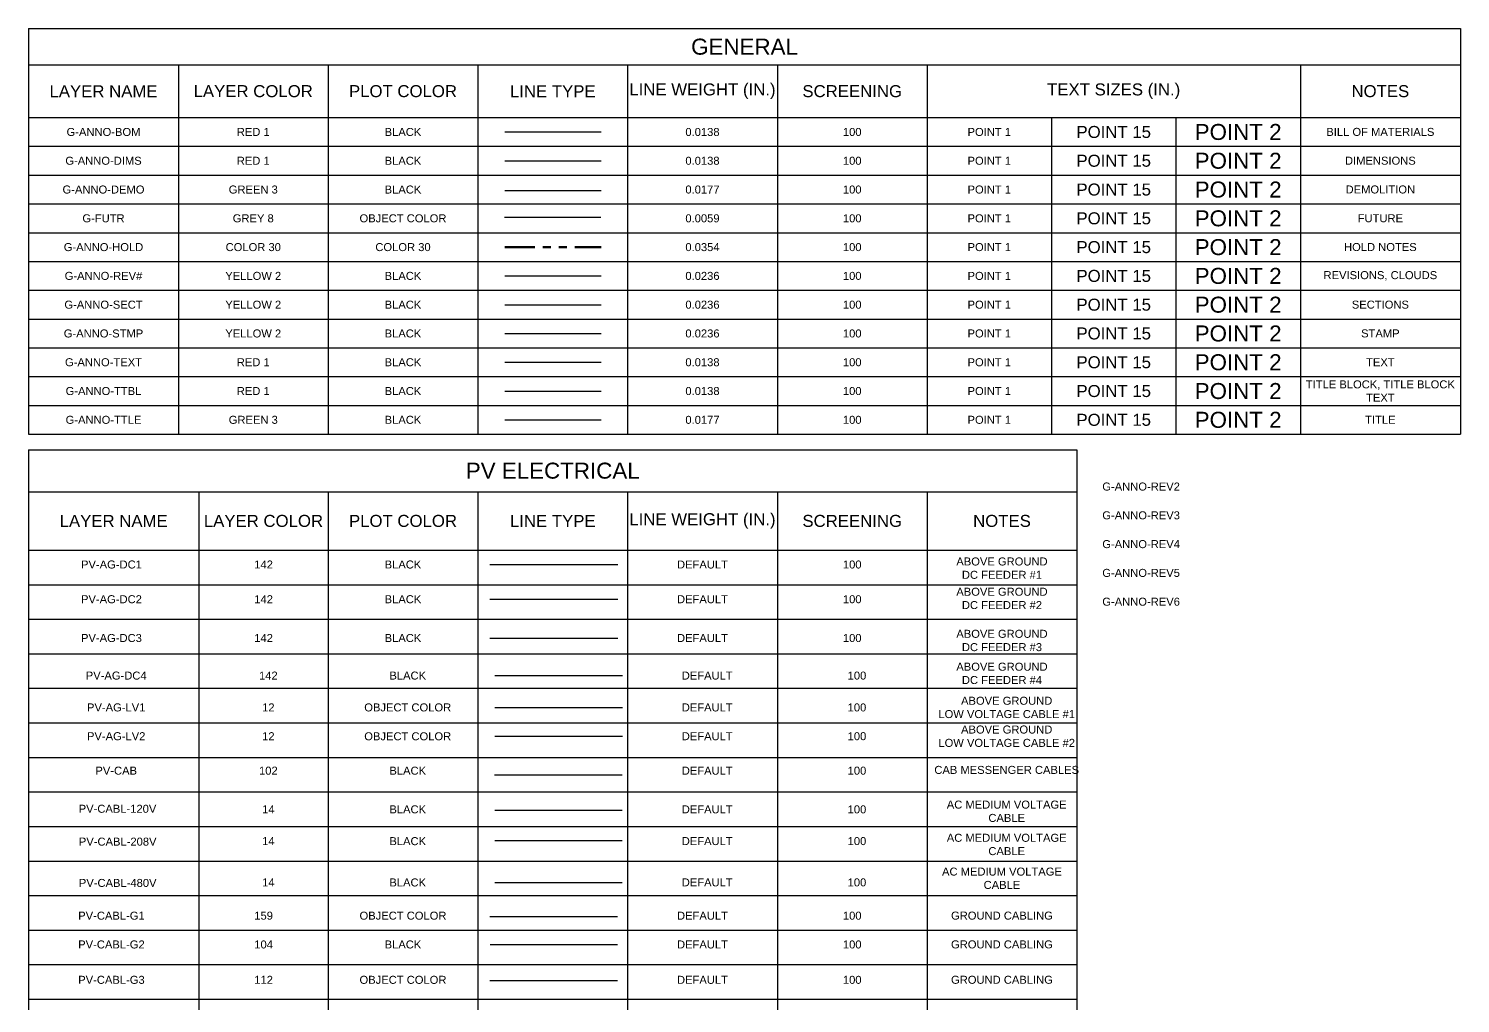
# Model space of a CAD drawing. Header units: feet. Extents: x -1012 to 2720, y -48 to 612.
# Drawn here: x -17.9 to 0, y -12.19 to 0 of the extents above; entities that cross this region are included whole.
import ezdxf
from ezdxf.enums import TextEntityAlignment as Align
from ezdxf.lldxf.tags import DXFTag

# ---------------------------------------------------------------- set-up
doc = ezdxf.new("R2010")
doc.units = ezdxf.units.FT
doc.header["$MEASUREMENT"] = 0
doc.linetypes.add('PHANTOM2', pattern=[1.25, 0.625, -0.125, 0.125, -0.125, 0.125, -0.125])
doc.linetypes.add('PHANTOM4', pattern=[0.6875, 0.3125, 0.0625, -0.0625, 0.0625, -0.0625, 0.0625, -0.0625])
for name, color, linetype in [('G-ANNO-BOM', 1, 'Continuous'), ('G-ANNO-DEMO', 3, 'Continuous'), ('G-ANNO-DIMS', 1, 'Continuous'), ('G-ANNO-REV1', 2, 'Continuous'), ('G-ANNO-REV2', 2, 'Continuous'), ('G-ANNO-REV3', 2, 'Continuous'), ('G-ANNO-REV4', 2, 'Continuous'), ('G-ANNO-REV5', 2, 'Continuous'), ('G-ANNO-REV6', 2, 'Continuous'), ('G-ANNO-SECT', 2, 'Continuous'), ('G-ANNO-STMP', 2, 'Continuous'), ('G-ANNO-TEXT', 1, 'Continuous'), ('G-ANNO-TTBL', 1, 'Continuous'), ('G-ANNO-TTLE', 3, 'Continuous'), ('G-FUTR', 8, 'Continuous'), ('PV-AG-DC1', 142, 'DC1'), ('PV-AG-DC2', 142, 'AGDC2'), ('PV-AG-DC3', 142, 'AGDC3'), ('PV-AG-DC4', 142, 'AGDC4'), ('PV-AG-LV1', 12, 'AGLV1'), ('PV-AG-LV2', 12, 'AGLV2'), ('PV-CAB', 102, 'CAB'), ('PV-CABL-120V', 14, '120V'), ('PV-CABL-208V', 14, '208V'), ('PV-CABL-480V', 14, '480V'), ('PV-CABL-G1', 159, 'G1'), ('PV-CABL-G2', 104, 'G2'), ('PV-CABL-G3', 112, 'G3'), ('PV-MESS-CABL', 102, 'MESSENGER')]:
    doc.layers.add(name, color=color, linetype=linetype)
doc.layers.add('G-ANNO-HOLD', color=30, linetype='PHANTOM4', lineweight=90)
doc.styles.add('NEI-A', font='arial.ttf')
tags = doc.linetypes.add('120V', pattern='A,0.176989,-0.050727,["120V",NEI-A,S=0.1,R=0,X=0,Y=-0.05],-0.379482,0.176989', length=0.784187).pattern_tags.tags
tags[6] = DXFTag(74, 10)
tags = doc.linetypes.add('208V', pattern='A,0.176989,-0.050727,["208V",NEI-A,S=0.1,R=0,X=0,Y=-0.05],-0.379482,0.176989', length=0.784187).pattern_tags.tags
tags[6] = DXFTag(74, 10)
tags = doc.linetypes.add('480V', pattern='A,0.176989,-0.050727,["480V",NEI-A,S=0.1,R=0,X=0,Y=-0.05],-0.379482,0.176989', length=0.784187).pattern_tags.tags
tags[6] = DXFTag(74, 10)
tags = doc.linetypes.add('AGDC2', pattern='A,0.176989,-0.035266,["DC2",NEI-A,S=0.1,R=0,X=0,Y=-0.05],-0.314734,0.176989', length=0.703978).pattern_tags.tags
tags[6] = DXFTag(74, 10)
tags = doc.linetypes.add('AGDC3', pattern='A,0.176989,-0.035266,["DC3",NEI-A,S=0.1,R=0,X=0,Y=-0.05],-0.314734,0.176989', length=0.703978).pattern_tags.tags
tags[6] = DXFTag(74, 10)
tags = doc.linetypes.add('AGDC4', pattern='A,0.176989,-0.035266,["DC4",NEI-A,S=0.1,R=0,X=0,Y=-0.05],-0.314734,0.176989', length=0.703978).pattern_tags.tags
tags[6] = DXFTag(74, 10)
tags = doc.linetypes.add('AGLV1', pattern='A,0.176989,-0.050716,["LV1",NEI-A,S=0.1,R=0,X=0,Y=-0.05],-0.299284,0.176989', length=0.703978).pattern_tags.tags
tags[6] = DXFTag(74, 10)
tags = doc.linetypes.add('AGLV2', pattern='A,0.176989,-0.050716,["LV2",NEI-A,S=0.1,R=0,X=0,Y=-0.05],-0.299284,0.176989', length=0.703978).pattern_tags.tags
tags[6] = DXFTag(74, 10)
tags = doc.linetypes.add('CAB', pattern='A,0.176989,-0.031378,["CAB",NEI-A,S=0.1,R=0,X=0,Y=-0.05],-0.318622,0.176989', length=0.703978).pattern_tags.tags
tags[6] = DXFTag(74, 10)
tags = doc.linetypes.add('DC1', pattern='A,0.176989,-0.035266,["DC1",NEI-A,S=0.1,R=0,X=0,Y=-0.05],-0.314734,0.176989', length=0.703978).pattern_tags.tags
tags[6] = DXFTag(74, 10)
tags = doc.linetypes.add('G1', pattern='A,0.176989,-0.056821,["G1",NEI-A,S=0.1,R=0,X=0,Y=-0.05],-0.243179,0.176989', length=0.653978).pattern_tags.tags
tags[6] = DXFTag(74, 10)
tags = doc.linetypes.add('G2', pattern='A,0.176989,-0.056821,["G2",NEI-A,S=0.1,R=0,X=0,Y=-0.05],-0.243179,0.176989', length=0.653978).pattern_tags.tags
tags[6] = DXFTag(74, 10)
tags = doc.linetypes.add('G3', pattern='A,0.176989,-0.056821,["G3",NEI-A,S=0.1,R=0,X=0,Y=-0.05],-0.243179,0.176989', length=0.653978).pattern_tags.tags
tags[6] = DXFTag(74, 10)
tags = doc.linetypes.add('MESSENGER', pattern='A,0.176989,-0.031547,["MESS",NEI-A,S=0.1,R=0,X=0,Y=-0.05],-0.429956,0.176989', length=0.815481).pattern_tags.tags
tags[6] = DXFTag(74, 10)

# ---------------------------------------------------------------- blocks, each defined once
blk = doc.blocks.new('*T5')
at = {"color": 0, "linetype": 'ByBlock', "lineweight": -2, "transparency": 16777216}
for p, q in [((0, 0), (13.101, 0)), ((0, 0), (0, -43.152)), ((13.101, 0), (13.101, -43.152)), ((0, -0.525), (13.101, -0.525)), ((2.127, -0.525), (2.127, -43.152)), ((3.743, -0.525), (3.743, -43.152)), ((5.615, -0.525), (5.615, -43.152)), ((7.486, -0.525), (7.486, -43.152)), ((9.358, -0.525), (9.358, -43.152)), ((11.23, -0.525), (11.23, -43.152)), ((0, -1.256), (13.101, -1.256)), ((0, -1.688), (13.101, -1.688)), ((0, -2.12), (13.101, -2.12)), ((0, -2.552), (13.101, -2.552)), ((0, -2.984), (13.101, -2.984)), ((0, -3.416), (13.101, -3.416)), ((0, -3.848), (13.101, -3.848)), ((0, -4.28), (13.101, -4.28)), ((0, -4.712), (13.101, -4.712)), ((0, -5.144), (13.101, -5.144)), ((0, -5.575), (13.101, -5.575)), ((0, -6.007), (13.101, -6.007)), ((0, -6.439), (13.101, -6.439)), ((0, -6.871), (13.101, -6.871)), ((0, -7.303), (13.101, -7.303)), ((0, -7.735), (13.101, -7.735)), ((0, -8.167), (13.101, -8.167)), ((0, -8.599), (13.101, -8.599)), ((0, -9.031), (13.101, -9.031)), ((0, -9.463), (13.101, -9.463)), ((0, -9.895), (13.101, -9.895)), ((0, -10.327), (13.101, -10.327)), ((0, -10.758), (13.101, -10.758)), ((0, -11.19), (13.101, -11.19)), ((0, -11.622), (13.101, -11.622)), ((0, -12.054), (13.101, -12.054)), ((0, -12.486), (13.101, -12.486)), ((0, -12.918), (13.101, -12.918)), ((0, -13.35), (13.101, -13.35)), ((0, -13.782), (13.101, -13.782)), ((0, -14.214), (13.101, -14.214)), ((0, -14.646), (13.101, -14.646)), ((0, -15.078), (13.101, -15.078)), ((0, -15.51), (13.101, -15.51)), ((0, -15.941), (13.101, -15.941)), ((0, -16.373), (13.101, -16.373)), ((0, -16.805), (13.101, -16.805)), ((0, -17.237), (13.101, -17.237)), ((0, -17.669), (13.101, -17.669)), ((0, -18.101), (13.101, -18.101)), ((0, -18.533), (13.101, -18.533)), ((0, -18.965), (13.101, -18.965)), ((0, -19.397), (13.101, -19.397)), ((0, -19.829), (13.101, -19.829)), ((0, -20.261), (13.101, -20.261)), ((0, -20.693), (13.101, -20.693)), ((0, -21.125), (13.101, -21.125)), ((0, -21.556), (13.101, -21.556)), ((0, -21.988), (13.101, -21.988)), ((0, -22.42), (13.101, -22.42)), ((0, -22.852), (13.101, -22.852)), ((0, -23.284), (13.101, -23.284)), ((0, -23.716), (13.101, -23.716)), ((0, -24.148), (13.101, -24.148)), ((0, -24.58), (13.101, -24.58)), ((0, -25.012), (13.101, -25.012)), ((0, -25.444), (13.101, -25.444)), ((0, -25.876), (13.101, -25.876)), ((0, -26.308), (13.101, -26.308)), ((0, -26.739), (13.101, -26.739)), ((0, -27.171), (13.101, -27.171)), ((0, -27.603), (13.101, -27.603)), ((0, -28.035), (13.101, -28.035)), ((0, -28.467), (13.101, -28.467)), ((0, -28.899), (13.101, -28.899)), ((0, -29.331), (13.101, -29.331)), ((0, -29.763), (13.101, -29.763)), ((0, -30.195), (13.101, -30.195)), ((0, -30.627), (13.101, -30.627)), ((0, -31.059), (13.101, -31.059)), ((0, -31.491), (13.101, -31.491)), ((0, -31.923), (13.101, -31.923)), ((0, -32.354), (13.101, -32.354)), ((0, -32.786), (13.101, -32.786)), ((0, -33.218), (13.101, -33.218)), ((0, -33.65), (13.101, -33.65)), ((0, -34.082), (13.101, -34.082)), ((0, -34.514), (13.101, -34.514)), ((0, -34.946), (13.101, -34.946)), ((0, -35.378), (13.101, -35.378)), ((0, -35.81), (13.101, -35.81)), ((0, -36.242), (13.101, -36.242)), ((0, -36.674), (13.101, -36.674)), ((0, -37.106), (13.101, -37.106)), ((0, -37.537), (13.101, -37.537)), ((0, -37.969), (13.101, -37.969)), ((0, -38.401), (13.101, -38.401)), ((0, -38.833), (13.101, -38.833)), ((0, -39.265), (13.101, -39.265)), ((0, -39.697), (13.101, -39.697)), ((0, -40.129), (13.101, -40.129)), ((0, -40.561), (13.101, -40.561)), ((0, -40.993), (13.101, -40.993)), ((0, -41.425), (13.101, -41.425)), ((0, -41.857), (13.101, -41.857)), ((0, -42.289), (13.101, -42.289)), ((0, -42.72), (13.101, -42.72)), ((0, -43.152), (13.101, -43.152))]:
    blk.add_line(p, q, dxfattribs=at)
at = {"color": 0, "transparency": 16777216, "attachment_point": 5, "style": 'NEI-A'}
for s, insert, char_height, width in [('PV ELECTRICAL', (6.551, -0.263), 0.2, 12.98132), ('LAYER NAME', (1.063, -0.891), 0.15, 2.00687), ('LAYER COLOR', (2.935, -0.891), 0.15, 1.49637), ('PLOT COLOR', (4.679, -0.891), 0.15, 1.75162), ('LINE TYPE', (6.551, -0.891), 0.15, 1.75162), ('LINE WEIGHT (IN.)', (8.422, -0.891), 0.15, 1.75162), ('SCREENING', (10.294, -0.891), 0.15, 1.75162), ('NOTES', (12.166, -0.891), 0.15, 1.75162)]:
    blk.add_mtext(s, dxfattribs=dict(at, insert=insert, char_height=char_height, width=width))
blk = doc.blocks.new('*T4')
at = {"color": 0, "linetype": 'ByBlock', "lineweight": -2, "transparency": 16777216}
for p, q in [((0, 0), (17.895, 0)), ((0, 0), (0, -5.072)), ((17.895, 0), (17.895, -5.072)), ((0, -0.453), (17.895, -0.453)), ((1.872, -0.453), (1.872, -5.072)), ((3.743, -0.453), (3.743, -5.072)), ((5.615, -0.453), (5.615, -5.072)), ((7.486, -0.453), (7.486, -5.072)), ((9.358, -0.453), (9.358, -5.072)), ((11.23, -0.453), (11.23, -5.072)), ((15.895, -0.453), (15.895, -5.072)), ((0, -1.112), (17.895, -1.112)), ((12.785, -1.112), (12.785, -5.072)), ((14.34, -1.112), (14.34, -5.072)), ((0, -1.472), (17.895, -1.472)), ((0, -1.832), (17.895, -1.832)), ((0, -2.192), (17.895, -2.192)), ((0, -2.552), (17.895, -2.552)), ((0, -2.912), (17.895, -2.912)), ((0, -3.272), (17.895, -3.272)), ((0, -3.632), (17.895, -3.632)), ((0, -3.992), (17.895, -3.992)), ((0, -4.352), (17.895, -4.352)), ((0, -4.712), (17.895, -4.712)), ((0, -5.072), (17.895, -5.072))]:
    blk.add_line(p, q, dxfattribs=at)
at = {"color": 0, "transparency": 16777216, "attachment_point": 5, "style": 'NEI-A'}
for s, insert, char_height, width in [('GENERAL', (8.948, -0.227), 0.2, 17.7751), ('LAYER NAME', (0.936, -0.783), 0.15, 1.75162), ('LAYER COLOR', (2.807, -0.783), 0.15, 1.75162), ('PLOT COLOR', (4.679, -0.783), 0.15, 1.75162), ('LINE TYPE', (6.551, -0.783), 0.15, 1.75162), ('LINE WEIGHT (IN.)', (8.422, -0.783), 0.15, 1.75162), ('SCREENING', (10.294, -0.783), 0.15, 1.75162), ('TEXT SIZES (IN.)', (13.562, -0.783), 0.15, 4.5454), ('NOTES', (16.895, -0.783), 0.15, 1.88)]:
    blk.add_mtext(s, dxfattribs=dict(at, insert=insert, char_height=char_height, width=width))

msp = doc.modelspace()

# ---------------------------------------------------------------- linework, layer by layer
msp.add_line((0, 0), (0, -3))
at = {"layer": 'G-ANNO-BOM'}
msp.add_line((-11.94179, -1.29239), (-10.73938, -1.29239), dxfattribs=at)
at = {"layer": 'G-ANNO-DEMO'}
msp.add_line((-11.94179, -2.02559), (-10.73938, -2.02559), dxfattribs=at)
at = {"layer": 'G-ANNO-DIMS'}
msp.add_line((-11.94179, -1.65239), (-10.73938, -1.65239), dxfattribs=at)
at = {"layer": 'G-ANNO-HOLD'}
msp.add_line((-11.94179, -2.73239), (-10.73938, -2.73239), dxfattribs=at)
at = {"layer": 'G-ANNO-REV1'}
msp.add_line((-11.94179, -3.09239), (-10.73938, -3.09239), dxfattribs=at)
at = {"layer": 'G-ANNO-SECT'}
msp.add_line((-11.94179, -3.45239), (-10.73938, -3.45239), dxfattribs=at)
at = {"layer": 'G-ANNO-STMP'}
msp.add_line((-11.94179, -3.81239), (-10.73938, -3.81239), dxfattribs=at)
at = {"layer": 'G-ANNO-TEXT'}
msp.add_line((-11.94179, -4.17239), (-10.73938, -4.17239), dxfattribs=at)
at = {"layer": 'G-ANNO-TTBL'}
msp.add_line((-11.94179, -4.53239), (-10.73938, -4.53239), dxfattribs=at)
msp.add_line((-11.94179, -4.53239), (-10.73938, -4.53239), dxfattribs=at)
at = {"layer": 'G-ANNO-TTLE'}
msp.add_line((-11.94179, -4.89239), (-10.73938, -4.89239), dxfattribs=at)
at = {"layer": 'G-FUTR'}
msp.add_line((-11.94565, -2.3562), (-10.74323, -2.3562), dxfattribs=at)
at = {"layer": 'PV-AG-DC1'}
msp.add_lwpolyline([(-12.12897, -6.70188), (-10.53209, -6.70188)], dxfattribs=at)
at = {"layer": 'PV-AG-DC2'}
msp.add_lwpolyline([(-12.12897, -7.13627), (-10.53209, -7.13627)], dxfattribs=at)
at = {"layer": 'PV-AG-DC3'}
msp.add_lwpolyline([(-12.12897, -7.62118), (-10.53209, -7.62118)], dxfattribs=at)
msp.add_lwpolyline([(-12.12897, -7.62118), (-10.53209, -7.62118)], dxfattribs=at)
at = {"layer": 'PV-AG-DC4'}
msp.add_lwpolyline([(-12.06971, -8.09112), (-10.47282, -8.09112)], dxfattribs=at)
at = {"layer": 'PV-AG-LV1'}
msp.add_lwpolyline([(-12.06971, -8.48929), (-10.47282, -8.48929)], dxfattribs=at)
at = {"layer": 'PV-AG-LV2'}
msp.add_lwpolyline([(-12.06971, -8.84929), (-10.47282, -8.84929)], dxfattribs=at)
at = {"layer": 'PV-CAB'}
msp.add_lwpolyline([(-12.07168, -9.33142), (-10.47842, -9.33142)], dxfattribs=at)
at = {"layer": 'PV-CABL-120V'}
msp.add_lwpolyline([(-12.06927, -9.774), (-10.4756, -9.774)], dxfattribs=at)
at = {"layer": 'PV-CABL-208V'}
msp.add_lwpolyline([(-12.06927, -10.15545), (-10.4756, -10.15545)], dxfattribs=at)
at = {"layer": 'PV-CABL-480V'}
msp.add_lwpolyline([(-12.06927, -10.67687), (-10.4756, -10.67687)], dxfattribs=at)
at = {"layer": 'PV-CABL-G1', "linetype": 'G1'}
msp.add_lwpolyline([(-12.12853, -11.10375), (-10.53487, -11.10375)], dxfattribs=at)
at = {"layer": 'PV-CABL-G2', "linetype": 'G2'}
msp.add_lwpolyline([(-12.12789, -11.4537), (-10.53487, -11.4537)], dxfattribs=at)
at = {"layer": 'PV-CABL-G3'}
msp.add_lwpolyline([(-12.12853, -11.90611), (-10.53487, -11.90611)], dxfattribs=at)

# ---------------------------------------------------------------- block references
for name, p in [('*T4', (-17.8951, 0)), ('*T5', (-17.8951, -5.26656))]:
    msp.add_blockref(name, p)

# ---------------------------------------------------------------- texts
at = {"layer": 'G-ANNO-BOM', "style": 'NEI-A'}
for s, height, p in [('G-ANNO-BOM', 0.1, (-16.95929, -1.29239)), ('RED 1', 0.1, (-15.08768, -1.29239)), ('BLACK', 0.1, (-13.21606, -1.29239)), ('0.0138', 0.1, (-9.47282, -1.29239)), ('100', 0.1, (-7.6012, -1.29239)), ('POINT 1', 0.1, (-5.88783, -1.29239)), ('POINT 15', 0.15, (-4.3327, -1.29239)), ('POINT 2', 0.2, (-2.77757, -1.29239))]:
    msp.add_text(s, height=height, dxfattribs=at).set_placement(p, align=Align.MIDDLE_CENTER)
at = {"layer": 'G-ANNO-BOM', "insert": (-1, -1.29239), "char_height": 0.1, "width": 2, "attachment_point": 5, "style": 'NEI-A'}
msp.add_mtext('BILL OF MATERIALS', dxfattribs=at)
at = {"layer": 'G-ANNO-DEMO', "style": 'NEI-A'}
for s, height, p in [('G-ANNO-DEMO', 0.1, (-16.95929, -2.01239)), ('GREEN 3', 0.1, (-15.08768, -2.01239)), ('BLACK', 0.1, (-13.21606, -2.01239)), ('0.0177', 0.1, (-9.47282, -2.01239)), ('100', 0.1, (-7.6012, -2.01239)), ('POINT 1', 0.1, (-5.88783, -2.01239)), ('POINT 15', 0.15, (-4.3327, -2.01239)), ('POINT 2', 0.2, (-2.77757, -2.01239))]:
    msp.add_text(s, height=height, dxfattribs=at).set_placement(p, align=Align.MIDDLE_CENTER)
at = {"layer": 'G-ANNO-DEMO', "insert": (-1, -2.01239), "char_height": 0.1, "width": 2, "attachment_point": 5, "style": 'NEI-A'}
msp.add_mtext('DEMOLITION', dxfattribs=at)
at = {"layer": 'G-ANNO-DIMS', "style": 'NEI-A'}
for s, height, p in [('G-ANNO-DIMS', 0.1, (-16.95929, -1.65239)), ('RED 1', 0.1, (-15.08768, -1.65239)), ('BLACK', 0.1, (-13.21606, -1.65239)), ('0.0138', 0.1, (-9.47282, -1.65239)), ('100', 0.1, (-7.6012, -1.65239)), ('POINT 1', 0.1, (-5.88783, -1.65239)), ('POINT 15', 0.15, (-4.3327, -1.65239)), ('POINT 2', 0.2, (-2.77757, -1.65239))]:
    msp.add_text(s, height=height, dxfattribs=at).set_placement(p, align=Align.MIDDLE_CENTER)
at = {"layer": 'G-ANNO-DIMS', "insert": (-1, -1.65239), "char_height": 0.1, "width": 2, "attachment_point": 5, "style": 'NEI-A'}
msp.add_mtext('DIMENSIONS', dxfattribs=at)
at = {"layer": 'G-ANNO-HOLD', "style": 'NEI-A'}
for s, height, p in [('G-ANNO-HOLD', 0.1, (-16.95929, -2.73239)), ('COLOR 30', 0.1, (-15.08768, -2.73239)), ('COLOR 30', 0.1, (-13.21606, -2.73239)), ('0.0354', 0.1, (-9.47282, -2.73239)), ('100', 0.1, (-7.6012, -2.73239)), ('POINT 1', 0.1, (-5.88783, -2.73239)), ('POINT 15', 0.15, (-4.3327, -2.73239)), ('POINT 2', 0.2, (-2.77757, -2.73239))]:
    msp.add_text(s, height=height, dxfattribs=at).set_placement(p, align=Align.MIDDLE_CENTER)
at = {"layer": 'G-ANNO-HOLD', "insert": (-1, -2.73239), "char_height": 0.1, "width": 2, "attachment_point": 5, "style": 'NEI-A'}
msp.add_mtext('HOLD NOTES', dxfattribs=at)
at = {"layer": 'G-ANNO-REV1', "style": 'NEI-A'}
for s, height, p in [('G-ANNO-REV#', 0.1, (-16.95929, -3.09239)), ('YELLOW 2', 0.1, (-15.08768, -3.09239)), ('BLACK', 0.1, (-13.21606, -3.09239)), ('0.0236', 0.1, (-9.47282, -3.09239)), ('100', 0.1, (-7.6012, -3.09239)), ('POINT 1', 0.1, (-5.88783, -3.09239)), ('POINT 15', 0.15, (-4.3327, -3.09239)), ('POINT 2', 0.2, (-2.77757, -3.09239))]:
    msp.add_text(s, height=height, dxfattribs=at).set_placement(p, align=Align.MIDDLE_CENTER)
at = {"layer": 'G-ANNO-REV1', "insert": (-1, -3.09239), "char_height": 0.1, "width": 2, "attachment_point": 5, "style": 'NEI-A'}
msp.add_mtext('REVISIONS, CLOUDS', dxfattribs=at)
at = {"layer": 'G-ANNO-REV2', "insert": (-3.99031, -5.7277), "char_height": 0.1, "attachment_point": 5, "style": 'NEI-A'}
msp.add_mtext('G-ANNO-REV2', dxfattribs=at)
at = {"layer": 'G-ANNO-REV3', "insert": (-3.99031, -6.0877), "char_height": 0.1, "attachment_point": 5, "style": 'NEI-A'}
msp.add_mtext('G-ANNO-REV3', dxfattribs=at)
at = {"layer": 'G-ANNO-REV4', "insert": (-3.99031, -6.4477), "char_height": 0.1, "attachment_point": 5, "style": 'NEI-A'}
msp.add_mtext('G-ANNO-REV4', dxfattribs=at)
at = {"layer": 'G-ANNO-REV5', "insert": (-3.99031, -6.8077), "char_height": 0.1, "attachment_point": 5, "style": 'NEI-A'}
msp.add_mtext('G-ANNO-REV5', dxfattribs=at)
at = {"layer": 'G-ANNO-REV6', "insert": (-3.99031, -7.1677), "char_height": 0.1, "attachment_point": 5, "style": 'NEI-A'}
msp.add_mtext('G-ANNO-REV6', dxfattribs=at)
at = {"layer": 'G-ANNO-SECT', "style": 'NEI-A'}
for s, height, p in [('POINT 15', 0.15, (-4.3327, -3.45239)), ('POINT 2', 0.2, (-2.77757, -3.45239)), ('G-ANNO-SECT', 0.1, (-16.95929, -3.45239)), ('YELLOW 2', 0.1, (-15.08768, -3.45239)), ('BLACK', 0.1, (-13.21606, -3.45239)), ('0.0236', 0.1, (-9.47282, -3.45239)), ('100', 0.1, (-7.6012, -3.45239)), ('POINT 1', 0.1, (-5.88783, -3.45239))]:
    msp.add_text(s, height=height, dxfattribs=at).set_placement(p, align=Align.MIDDLE_CENTER)
at = {"layer": 'G-ANNO-SECT', "insert": (-1, -3.45239), "char_height": 0.1, "width": 2, "attachment_point": 5, "style": 'NEI-A'}
msp.add_mtext('SECTIONS', dxfattribs=at)
at = {"layer": 'G-ANNO-STMP', "style": 'NEI-A'}
for s, height, p in [('POINT 15', 0.15, (-4.3327, -3.81239)), ('POINT 2', 0.2, (-2.77757, -3.81239)), ('G-ANNO-STMP', 0.1, (-16.95929, -3.81239)), ('YELLOW 2', 0.1, (-15.08768, -3.81239)), ('BLACK', 0.1, (-13.21606, -3.81239)), ('0.0236', 0.1, (-9.47282, -3.81239)), ('100', 0.1, (-7.6012, -3.81239)), ('POINT 1', 0.1, (-5.88783, -3.81239))]:
    msp.add_text(s, height=height, dxfattribs=at).set_placement(p, align=Align.MIDDLE_CENTER)
at = {"layer": 'G-ANNO-STMP', "insert": (-1, -3.81239), "char_height": 0.1, "width": 2, "attachment_point": 5, "style": 'NEI-A'}
msp.add_mtext('STAMP', dxfattribs=at)
at = {"layer": 'G-ANNO-TEXT', "style": 'NEI-A'}
for s, height, p in [('POINT 15', 0.15, (-4.3327, -4.17239)), ('POINT 2', 0.2, (-2.77757, -4.17239)), ('G-ANNO-TEXT', 0.1, (-16.95929, -4.17239)), ('RED 1', 0.1, (-15.08768, -4.17239)), ('BLACK', 0.1, (-13.21606, -4.17239)), ('0.0138', 0.1, (-9.47282, -4.17239)), ('100', 0.1, (-7.6012, -4.17239)), ('POINT 1', 0.1, (-5.88783, -4.17239))]:
    msp.add_text(s, height=height, dxfattribs=at).set_placement(p, align=Align.MIDDLE_CENTER)
at = {"layer": 'G-ANNO-TEXT', "insert": (-1, -4.17239), "char_height": 0.1, "width": 2, "attachment_point": 5, "style": 'NEI-A'}
msp.add_mtext('TEXT', dxfattribs=at)
at = {"layer": 'G-ANNO-TTBL', "style": 'NEI-A'}
for s, height, p in [('POINT 15', 0.15, (-4.3327, -4.53239)), ('POINT 15', 0.15, (-4.3327, -4.53239)), ('POINT 2', 0.2, (-2.77757, -4.53239)), ('POINT 2', 0.2, (-2.77757, -4.53239)), ('G-ANNO-TTBL', 0.1, (-16.95929, -4.53239)), ('G-ANNO-TTBL', 0.1, (-16.95929, -4.53239)), ('RED 1', 0.1, (-15.08768, -4.53239)), ('RED 1', 0.1, (-15.08768, -4.53239)), ('BLACK', 0.1, (-13.21606, -4.53239)), ('BLACK', 0.1, (-13.21606, -4.53239)), ('0.0138', 0.1, (-9.47282, -4.53239)), ('0.0138', 0.1, (-9.47282, -4.53239)), ('100', 0.1, (-7.6012, -4.53239)), ('100', 0.1, (-7.6012, -4.53239)), ('POINT 1', 0.1, (-5.88783, -4.53239)), ('POINT 1', 0.1, (-5.88783, -4.53239))]:
    msp.add_text(s, height=height, dxfattribs=at).set_placement(p, align=Align.MIDDLE_CENTER)
at = {"layer": 'G-ANNO-TTBL', "insert": (-1, -4.53239), "char_height": 0.1, "width": 2, "attachment_point": 5, "style": 'NEI-A'}
msp.add_mtext('TITLE BLOCK, TITLE BLOCK TEXT', dxfattribs=at)
msp.add_mtext('TITLE BLOCK, TITLE BLOCK TEXT', dxfattribs=at)
at = {"layer": 'G-ANNO-TTLE', "style": 'NEI-A'}
for s, height, p in [('POINT 15', 0.15, (-4.3327, -4.89239)), ('POINT 2', 0.2, (-2.77757, -4.89239)), ('G-ANNO-TTLE', 0.1, (-16.95929, -4.89239)), ('GREEN 3', 0.1, (-15.08768, -4.89239)), ('BLACK', 0.1, (-13.21606, -4.89239)), ('0.0177', 0.1, (-9.47282, -4.89239)), ('100', 0.1, (-7.6012, -4.89239)), ('POINT 1', 0.1, (-5.88783, -4.89239))]:
    msp.add_text(s, height=height, dxfattribs=at).set_placement(p, align=Align.MIDDLE_CENTER)
at = {"layer": 'G-ANNO-TTLE', "insert": (-1, -4.89239), "char_height": 0.1, "width": 2, "attachment_point": 5, "style": 'NEI-A'}
msp.add_mtext('TITLE', dxfattribs=at)
at = {"layer": 'G-FUTR', "style": 'NEI-A'}
for s, height, p in [('G-FUTR', 0.1, (-16.95929, -2.37239)), ('GREY 8', 0.1, (-15.08768, -2.37239)), ('OBJECT COLOR', 0.1, (-13.21606, -2.37239)), ('0.0059', 0.1, (-9.47282, -2.37239)), ('100', 0.1, (-7.6012, -2.37239)), ('POINT 1', 0.1, (-5.88783, -2.37239)), ('POINT 15', 0.15, (-4.3327, -2.37239)), ('POINT 2', 0.2, (-2.77757, -2.37239))]:
    msp.add_text(s, height=height, dxfattribs=at).set_placement(p, align=Align.MIDDLE_CENTER)
at = {"layer": 'G-FUTR', "insert": (-1, -2.37239), "char_height": 0.1, "width": 2, "attachment_point": 5, "style": 'NEI-A'}
msp.add_mtext('FUTURE', dxfattribs=at)
at = {"layer": 'PV-AG-DC1', "style": 'NEI-A'}
for s, p in [('PV-AG-DC1', (-16.85991, -6.70188)), ('142', (-14.95819, -6.70188)), ('BLACK', (-13.21606, -6.70188)), ('DEFAULT', (-9.47282, -6.70188)), ('100', (-7.6012, -6.70188))]:
    msp.add_text(s, height=0.1, dxfattribs=at).set_placement(p, align=Align.MIDDLE_CENTER)
at = {"layer": 'PV-AG-DC1', "linetype": 'PHANTOM2', "insert": (-5.72959, -6.7482), "char_height": 0.1, "attachment_point": 5, "style": 'NEI-A'}
msp.add_mtext('ABOVE GROUND \\PDC FEEDER #1', dxfattribs=at)
at = {"layer": 'PV-AG-DC2', "style": 'NEI-A'}
for s, p in [('PV-AG-DC2', (-16.85991, -7.13627)), ('142', (-14.95819, -7.13627)), ('BLACK', (-13.21606, -7.13627)), ('DEFAULT', (-9.47282, -7.13627)), ('100', (-7.6012, -7.13627))]:
    msp.add_text(s, height=0.1, dxfattribs=at).set_placement(p, align=Align.MIDDLE_CENTER)
at = {"layer": 'PV-AG-DC2', "linetype": 'PHANTOM2', "insert": (-5.72959, -7.12658), "char_height": 0.1, "attachment_point": 5, "style": 'NEI-A'}
msp.add_mtext('ABOVE GROUND \\PDC FEEDER #2', dxfattribs=at)
at = {"layer": 'PV-AG-DC3', "style": 'NEI-A'}
for s, p in [('PV-AG-DC3', (-16.85991, -7.62118)), ('142', (-14.95819, -7.62118)), ('BLACK', (-13.21606, -7.62118)), ('DEFAULT', (-9.47282, -7.62118)), ('100', (-7.6012, -7.62118))]:
    msp.add_text(s, height=0.1, dxfattribs=at).set_placement(p, align=Align.MIDDLE_CENTER)
at = {"layer": 'PV-AG-DC3', "linetype": 'PHANTOM2', "insert": (-5.72959, -7.65266), "char_height": 0.1, "attachment_point": 5, "style": 'NEI-A'}
msp.add_mtext('ABOVE GROUND \\PDC FEEDER #3', dxfattribs=at)
at = {"layer": 'PV-AG-DC4', "style": 'NEI-A'}
for s, p in [('PV-AG-DC4', (-16.80065, -8.09112)), ('142', (-14.89893, -8.09112)), ('BLACK', (-13.1568, -8.09112)), ('DEFAULT', (-9.41356, -8.09112)), ('100', (-7.54194, -8.09112))]:
    msp.add_text(s, height=0.1, dxfattribs=at).set_placement(p, align=Align.MIDDLE_CENTER)
at = {"layer": 'PV-AG-DC4', "linetype": 'PHANTOM2', "insert": (-5.72959, -8.06411), "char_height": 0.1, "attachment_point": 5, "style": 'NEI-A'}
msp.add_mtext('ABOVE GROUND \\PDC FEEDER #4', dxfattribs=at)
at = {"layer": 'PV-AG-LV1', "style": 'NEI-A'}
for s, p in [('PV-AG-LV1', (-16.80065, -8.48929)), ('12', (-14.89893, -8.48929)), ('OBJECT COLOR', (-13.1568, -8.48929)), ('DEFAULT', (-9.41356, -8.48929)), ('100', (-7.54194, -8.48929))]:
    msp.add_text(s, height=0.1, dxfattribs=at).set_placement(p, align=Align.MIDDLE_CENTER)
at = {"layer": 'PV-AG-LV1', "linetype": 'PHANTOM2', "insert": (-5.67033, -8.48986), "char_height": 0.1, "attachment_point": 5, "style": 'NEI-A'}
msp.add_mtext('ABOVE GROUND \\PLOW VOLTAGE CABLE #1', dxfattribs=at)
at = {"layer": 'PV-AG-LV2', "style": 'NEI-A'}
for s, p in [('PV-AG-LV2', (-16.80065, -8.84929)), ('12', (-14.89893, -8.84929)), ('OBJECT COLOR', (-13.1568, -8.85038)), ('DEFAULT', (-9.41356, -8.84929)), ('100', (-7.54194, -8.84929))]:
    msp.add_text(s, height=0.1, dxfattribs=at).set_placement(p, align=Align.MIDDLE_CENTER)
at = {"layer": 'PV-AG-LV2', "linetype": 'PHANTOM2', "insert": (-5.67033, -8.84986), "char_height": 0.1, "attachment_point": 5, "style": 'NEI-A'}
msp.add_mtext('ABOVE GROUND \\PLOW VOLTAGE CABLE #2', dxfattribs=at)
at = {"layer": 'PV-CABL-120V', "style": 'NEI-A'}
for s, p in [('PV-CABL-120V', (-16.78409, -9.75671)), ('14', (-14.89893, -9.76415)), ('BLACK', (-13.1568, -9.76415)), ('DEFAULT', (-9.41356, -9.76415)), ('100', (-7.54194, -9.76415))]:
    msp.add_text(s, height=0.1, dxfattribs=at).set_placement(p, align=Align.MIDDLE_CENTER)
at = {"layer": 'PV-CABL-120V', "linetype": 'PHANTOM2', "insert": (-5.67033, -9.78876), "char_height": 0.1, "attachment_point": 5, "style": 'NEI-A'}
msp.add_mtext('AC MEDIUM VOLTAGE \\PCABLE', dxfattribs=at)
at = {"layer": 'PV-CABL-208V', "style": 'NEI-A'}
for s, p in [('PV-CABL-208V', (-16.78204, -10.16767)), ('14', (-14.89893, -10.16069)), ('BLACK', (-13.1568, -10.16179)), ('DEFAULT', (-9.41356, -10.16069)), ('100', (-7.54194, -10.16069))]:
    msp.add_text(s, height=0.1, dxfattribs=at).set_placement(p, align=Align.MIDDLE_CENTER)
at = {"layer": 'PV-CABL-208V', "linetype": 'PHANTOM2', "insert": (-5.67033, -10.20376), "char_height": 0.1, "attachment_point": 5, "style": 'NEI-A'}
msp.add_mtext('AC MEDIUM VOLTAGE \\PCABLE', dxfattribs=at)
at = {"layer": 'PV-CABL-480V', "style": 'NEI-A'}
for s, p in [('PV-CABL-480V', (-16.78204, -10.68427)), ('14', (-14.89893, -10.67729)), ('BLACK', (-13.1568, -10.67838)), ('DEFAULT', (-9.41356, -10.67729)), ('100', (-7.54194, -10.67729))]:
    msp.add_text(s, height=0.1, dxfattribs=at).set_placement(p, align=Align.MIDDLE_CENTER)
at = {"layer": 'PV-CABL-480V', "linetype": 'PHANTOM2', "insert": (-5.72959, -10.6266), "char_height": 0.1, "attachment_point": 5, "style": 'NEI-A'}
msp.add_mtext('AC MEDIUM VOLTAGE \\PCABLE', dxfattribs=at)
at = {"layer": 'PV-CABL-G1', "style": 'NEI-A'}
for s, p in [('PV-CABL-G1', (-16.85991, -11.0937)), ('159', (-14.95819, -11.0937)), ('OBJECT COLOR', (-13.21606, -11.0937)), ('DEFAULT', (-9.47282, -11.0937)), ('100', (-7.6012, -11.0937))]:
    msp.add_text(s, height=0.1, dxfattribs=at).set_placement(p, align=Align.MIDDLE_CENTER)
at = {"layer": 'PV-CABL-G1', "insert": (-5.72959, -11.0937), "char_height": 0.1, "attachment_point": 5, "style": 'NEI-A'}
msp.add_mtext('GROUND CABLING', dxfattribs=at)
at = {"layer": 'PV-CABL-G2', "style": 'NEI-A'}
for s, p in [('PV-CABL-G2', (-16.85991, -11.4537)), ('104', (-14.95819, -11.4537)), ('BLACK', (-13.21606, -11.4537)), ('DEFAULT', (-9.47282, -11.4537)), ('100', (-7.6012, -11.4537))]:
    msp.add_text(s, height=0.1, dxfattribs=at).set_placement(p, align=Align.MIDDLE_CENTER)
at = {"layer": 'PV-CABL-G2', "linetype": 'PHANTOM2', "insert": (-5.72959, -11.4537), "char_height": 0.1, "attachment_point": 5, "style": 'NEI-A'}
msp.add_mtext('GROUND CABLING', dxfattribs=at)
at = {"layer": 'PV-CABL-G3', "style": 'NEI-A'}
for s, p in [('PV-CABL-G3', (-16.85991, -11.89606)), ('112', (-14.95819, -11.89606)), ('OBJECT COLOR', (-13.21606, -11.89606)), ('DEFAULT', (-9.47282, -11.89606)), ('100', (-7.6012, -11.89606))]:
    msp.add_text(s, height=0.1, dxfattribs=at).set_placement(p, align=Align.MIDDLE_CENTER)
at = {"layer": 'PV-CABL-G3', "insert": (-5.72959, -11.89606), "char_height": 0.1, "attachment_point": 5, "style": 'NEI-A'}
msp.add_mtext('GROUND CABLING', dxfattribs=at)
at = {"layer": 'PV-MESS-CABL', "style": 'NEI-A'}
for s, p in [('PV-CAB', (-16.80065, -9.28039)), ('102', (-14.89893, -9.28039)), ('BLACK', (-13.1568, -9.28039)), ('DEFAULT', (-9.41356, -9.28039)), ('100', (-7.54194, -9.28039))]:
    msp.add_text(s, height=0.1, dxfattribs=at).set_placement(p, align=Align.MIDDLE_CENTER)
at = {"layer": 'PV-MESS-CABL', "insert": (-5.67033, -9.27151), "char_height": 0.1, "attachment_point": 5, "style": 'NEI-A'}
msp.add_mtext('CAB MESSENGER CABLES', dxfattribs=at)

doc.saveas('drawing.dxf')
